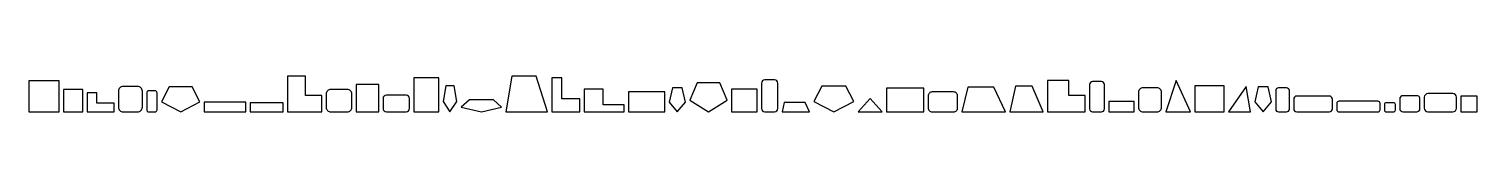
# Model space of a CAD drawing. Header units: millimetres. Extents: x 0 to 16664, y 0 to 411.
import ezdxf

# ---------------------------------------------------------------- set-up
doc = ezdxf.new("R2010")
doc.units = ezdxf.units.MM

msp = doc.modelspace()

# ---------------------------------------------------------------- linework, layer by layer
for points in [[(0, 0), (348, 0), (348, 357), (0, 357)], [(2976, 0), (3371, 0), (3371, 188), (3181, 188), (3181, 410), (2976, 410)], [(4428, 0), (4715, 0), (4715, 393), (4428, 393)], [(5489, 0), (5967, 0), (5835, 411), (5555, 411)], [(6017, 0), (6340, 0), (6340, 151), (6132, 151), (6132, 391), (6017, 391)], [(7605, 134), (7820, 0), (8036, 134), (7950, 336), (7691, 336)], [(11722, 0), (12155, 0), (12155, 189), (11967, 189), (11967, 363), (11722, 363)], [(13083, 0), (13368, 0), (13201, 360)], [(398, 0), (620, 0), (620, 259), (398, 259)], [(670, 0), (979, 0), (979, 99), (782, 99), (782, 221), (670, 221)], [(1525, 116), (1746, 0), (1966, 116), (1878, 289), (1614, 289)], [(3766, 0), (4025, 0), (4025, 317), (3766, 317)], [(4765, 121), (4845, 0), (4925, 121), (4893, 301), (4797, 301)], [(6390, 0), (6849, 0), (6849, 81), (6609, 81), (6609, 262), (6390, 262)], [(6899, 0), (7316, 0), (7316, 229), (6899, 229)], [(7366, 110), (7461, 0), (7555, 110), (7517, 276), (7404, 276)], [(8086, 0), (8381, 0), (8381, 263), (8086, 263)], [(9033, 119), (9262, 0), (9492, 119), (9400, 297), (9124, 297)], [(9869, 0), (10298, 0), (10298, 273), (9869, 273)], [(10737, 0), (11238, 0), (11105, 285), (10803, 285)], [(11288, 0), (11672, 0), (11544, 295), (11352, 295)], [(13418, 0), (13754, 0), (13754, 300), (13418, 300)], [(13804, 0), (14056, 0), (14007, 292)], [(14106, 115), (14202, 0), (14297, 115), (14259, 287), (14144, 287)], [(16477, 0), (16664, 0), (16664, 182), (16477, 182)], [(2016, 0), (2497, 0), (2497, 110), (2016, 110)], [(2547, 0), (2926, 0), (2926, 103), (2547, 103)], [(4975, 55), (5207, 0), (5439, 55), (5346, 139), (5068, 139)], [(8667, 0), (8983, 0), (8932, 109), (8692, 109)], [(9542, 0), (9819, 0), (9681, 155)], [(12427, 0), (12717, 0), (12717, 118), (12427, 118)]]:
    msp.add_lwpolyline(points, close=True)
for points in [[(8468, 0), (8580, 0, 0.414214), (8617, 37), (8617, 332, 0.414214), (8580, 369), (8468, 369, 0.414214), (8431, 332), (8431, 37, 0.414214)], [(12239, 0), (12342, 0, 0.414214), (12377, 34), (12377, 314, 0.414214), (12342, 349), (12239, 349, 0.414214), (12205, 314), (12205, 34, 0.414214)], [(1084, 0), (1249, 0, 0.414214), (1305, 55), (1305, 239, 0.414214), (1249, 294), (1084, 294, 0.414214), (1029, 239), (1029, 55, 0.414214)], [(1379, 0), (1451, 0, 0.414214), (1475, 24), (1475, 218, 0.414214), (1451, 243), (1379, 243, 0.414214), (1355, 218), (1355, 24, 0.414214)], [(3473, 0), (3665, 0, 0.414214), (3716, 52), (3716, 207, 0.414214), (3665, 259), (3473, 259, 0.414214), (3421, 207), (3421, 52, 0.414214)], [(4113, 0), (4340, 0, 0.414214), (4378, 39), (4378, 154, 0.414214), (4340, 193), (4113, 193, 0.414214), (4075, 154), (4075, 39, 0.414214)], [(10393, 0), (10641, 0, 0.414214), (10687, 46), (10687, 184, 0.414214), (10641, 229), (10393, 229, 0.414214), (10348, 184), (10348, 46, 0.414214)], [(12820, 0), (12980, 0, 0.414214), (13033, 53), (13033, 224, 0.414214), (12980, 277), (12820, 277, 0.414214), (12767, 224), (12767, 53, 0.414214)], [(14378, 0), (14472, 0, 0.414214), (14504, 31), (14504, 245, 0.414214), (14472, 276), (14378, 276, 0.414214), (14347, 245), (14347, 31, 0.414214)], [(14590, 0), (14964, 0, 0.414214), (15000, 36), (15000, 145, 0.414214), (14964, 182), (14590, 182, 0.414214), (14554, 145), (14554, 36, 0.414214)], [(15812, 0), (15970, 0, 0.414214), (16007, 37), (16007, 149, 0.414214), (15970, 186), (15812, 186, 0.414214), (15774, 149), (15774, 37, 0.414214)], [(16099, 0), (16385, 0, 0.414214), (16427, 42), (16427, 168, 0.414214), (16385, 210), (16099, 210, 0.414214), (16057, 168), (16057, 42, 0.414214)], [(15075, 0), (15523, 0, 0.414214), (15548, 25), (15548, 98, 0.414214), (15523, 123), (15075, 123, 0.414214), (15050, 98), (15050, 25, 0.414214)], [(15619, 0), (15704, 0, 0.414214), (15724, 21), (15724, 84, 0.414214), (15704, 105), (15619, 105, 0.414214), (15598, 84), (15598, 21, 0.414214)]]:
    msp.add_lwpolyline(points, format="xyb", close=True)

doc.saveas('drawing.dxf')
